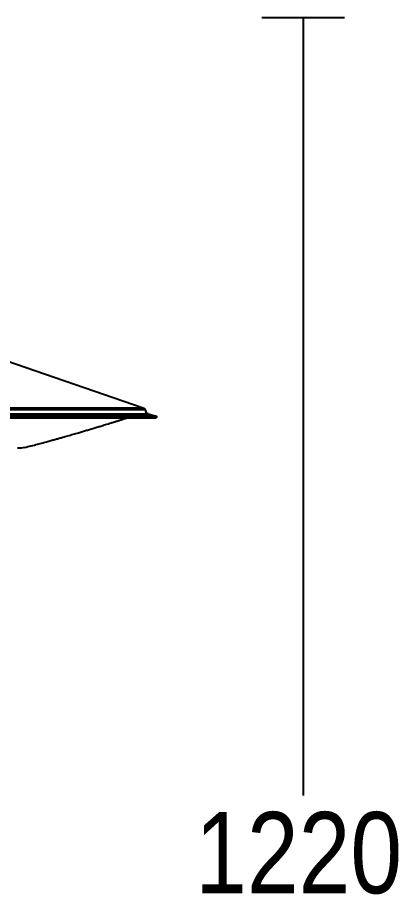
# Model space of a CAD drawing. Extents: x 0 to 177, y 0 to 306.
# Drawn here: x 118.7 to 177, y 170.1 to 304 of the extents above; entities that cross this region are included whole.
import ezdxf

# ---------------------------------------------------------------- set-up
doc = ezdxf.new("R2010")
doc.units = 0
doc.layers.add('LIVELLO_1', color=160, linetype='Continuous')
doc.styles.add('STD', font='txt')

# ---------------------------------------------------------------- blocks, each defined once
blk = doc.blocks.new('AI9-BLK1')
at = {"layer": 'LIVELLO_1', "color": 7}
for p, q in [((67.93, 151.13), (80.54, 151.13)), ((74.24, 151.13), (74.24, 32.32)), ((20.09, 101.75), (49.8, 91.53)), ((50.1, 91.2), (-18.46, 91.2)), ((-18.15, 91.53), (49.8, 91.53)), ((50.1, 91.2), (50.18, 90.93)), ((51.79, 90.26), (-20.14, 90.26)), ((-20.12, 90), (51.77, 90)), ((-18.87, 90.6), (50.52, 90.6)), ((50.52, 90.6), (51.79, 90.26)), ((51.84, 90.19), (51.84, 90.07))]:
    blk.add_line(p, q, dxfattribs=at)
blk.add_ellipse((51.53, 90), major_axis=(-0.0026, -0.0107), ratio=0.956282, dxfattribs=at)
for points in [[(49.8, 91.53), (49.95, 91.48), (50.06, 91.36), (50.1, 91.2)], [(50.52, 90.6), (50.35, 90.65), (50.22, 90.77), (50.18, 90.93)], [(51.84, 90.07), (51.84, 90.04), (51.8, 90), (51.77, 90)], [(51.79, 90.26), (51.82, 90.25), (51.84, 90.22), (51.84, 90.19)], [(31.67, 85.46), (31.31, 85.38), (30.94, 85.34), (30.58, 85.34)]]:
    blk.add_open_spline(points, degree=3, dxfattribs=at)
blk.add_open_spline([(31.67, 85.46), (32, 85.54), (32.32, 85.63), (32.66, 85.71), (32.99, 85.79), (33.31, 85.87), (33.64, 85.96), (33.78, 86), (33.91, 86.04), (34.05, 86.07), (34.18, 86.11), (34.3, 86.14), (34.43, 86.18), (34.56, 86.21), (34.68, 86.24), (34.8, 86.28), (34.92, 86.31), (35.04, 86.34), (35.16, 86.38), (35.28, 86.41), (35.4, 86.44), (35.51, 86.47), (35.63, 86.51), (35.74, 86.53), (35.86, 86.56), (36.04, 86.62), (36.23, 86.67), (36.41, 86.72), (36.59, 86.77), (36.78, 86.82), (36.96, 86.88), (37.14, 86.93), (37.31, 86.97), (37.49, 87.03), (37.62, 87.06), (37.75, 87.1), (37.88, 87.13), (38.01, 87.18), (38.14, 87.21), (38.26, 87.24), (38.39, 87.28), (38.52, 87.32), (38.65, 87.36), (38.79, 87.4), (38.92, 87.44), (39.06, 87.47), (39.19, 87.52), (39.33, 87.55), (39.47, 87.6), (39.6, 87.63), (39.75, 87.68), (39.89, 87.72), (40.09, 87.78), (40.3, 87.84), (40.51, 87.9), (40.72, 87.96), (40.92, 88.02), (41.13, 88.08), (41.34, 88.14), (41.55, 88.21), (41.75, 88.27), (41.96, 88.33), (42.17, 88.39), (42.38, 88.46), (42.59, 88.52), (42.79, 88.58), (43, 88.64), (43.21, 88.7), (43.42, 88.77), (43.62, 88.83), (43.76, 88.88), (43.9, 88.91), (44.04, 88.96), (44.18, 89), (44.32, 89.04), (44.46, 89.09), (44.61, 89.13), (44.75, 89.17), (44.89, 89.22), (45.04, 89.27), (45.19, 89.31), (45.33, 89.36), (45.49, 89.41), (45.64, 89.45), (45.79, 89.5), (45.93, 89.55), (46.08, 89.59), (46.23, 89.64), (46.37, 89.68), (46.51, 89.73), (46.66, 89.78), (46.8, 89.82), (46.94, 89.87), (47.07, 89.91), (47.1, 89.92), (47.12, 89.92), (47.14, 89.93), (47.17, 89.94), (47.19, 89.95), (47.21, 89.95), (47.23, 89.96), (47.25, 89.97), (47.27, 89.98), (47.29, 89.98), (47.3, 89.99), (47.32, 89.99), (47.33, 89.99), (47.34, 90), (47.35, 90), (47.36, 90), (47.36, 90), (47.37, 90)], degree=3, knots=[0, 0, 0, 0, 1, 1, 1, 2, 2, 2, 3, 3, 3, 4, 4, 4, 5, 5, 5, 6, 6, 6, 7, 7, 7, 8, 8, 8, 9, 9, 9, 10, 10, 10, 11, 11, 11, 12, 12, 12, 13, 13, 13, 14, 14, 14, 15, 15, 15, 16, 16, 16, 17, 17, 17, 18, 18, 18, 19, 19, 19, 20, 20, 20, 21, 21, 21, 22, 22, 22, 23, 23, 23, 24, 24, 24, 25, 25, 25, 26, 26, 26, 27, 27, 27, 28, 28, 28, 29, 29, 29, 30, 30, 30, 31, 31, 31, 32, 32, 32, 33, 33, 33, 34, 34, 34, 35, 35, 35, 36, 36, 36, 37, 37, 37, 37], dxfattribs=at)
at = {"layer": 'LIVELLO_1', "color": 7, "insert": (57.73, 29.78), "char_height": 12.4128, "attachment_point": 1, "style": 'STD'}
blk.add_mtext('\\fArial Narrow|b0|i0;\\H12.4128;\\C7;1220', dxfattribs=at)

msp = doc.modelspace()

# ---------------------------------------------------------------- block references
at = {"layer": 'LIVELLO_1', "color": 7}
msp.add_blockref('AI9-BLK1', (88.161027, 152.894888), dxfattribs=at)

doc.saveas('drawing.dxf')
